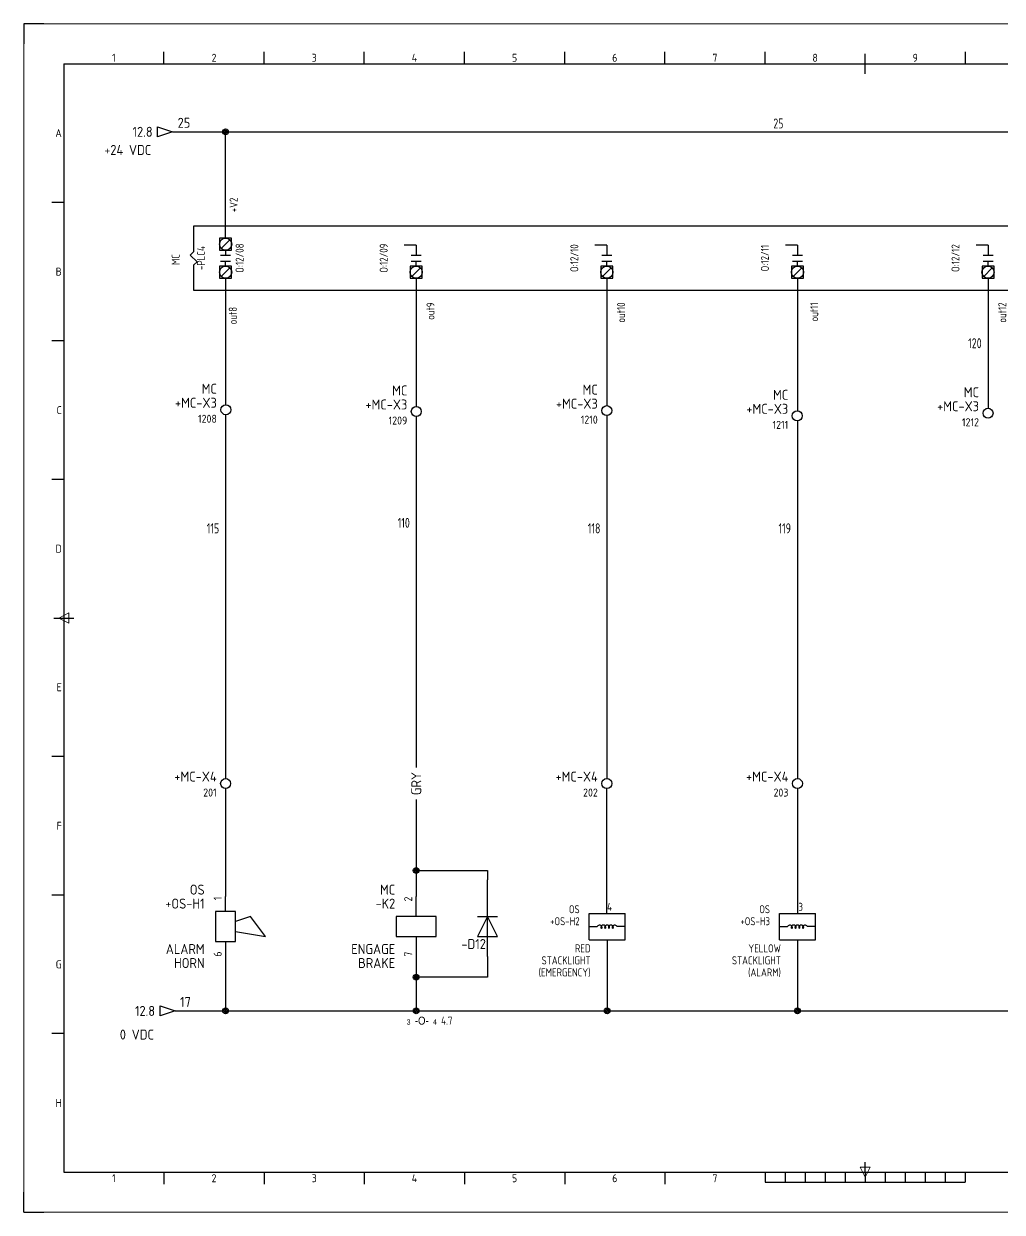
# Model space of a CAD drawing. Header units: millimetres. Extents: x 0 to 841, y 0 to 594.
# Drawn here: x 0 to 489, y 0 to 594 of the extents above; entities that cross this region are included whole.
import ezdxf
from ezdxf.enums import TextEntityAlignment as Align

# ---------------------------------------------------------------- set-up
doc = ezdxf.new("R2010")
doc.units = ezdxf.units.MM
doc.header["$LTSCALE"] = 12
for name, color, linetype in [('AE_BOR', 1, 'Continuous'), ('BLK_0.5mm^2', 7, 'Continuous'), ('BLK_0.75mm^2', 7, 'Continuous'), ('BLU_1.0mm^2', 5, 'Continuous'), ('DESC', 150, 'Continuous'), ('GRN_2.5mm^2', 3, 'Continuous'), ('GRY_0.5mm^2', 9, 'Continuous'), ('LOC', 8, 'Continuous'), ('MISC', 7, 'Continuous'), ('SYMS', 7, 'Continuous'), ('TAGS', 150, 'Continuous'), ('TERMS', 123, 'Continuous'), ('WIRENO', 72, 'Continuous'), ('WIREREF_DEST', 52, 'Continuous'), ('XREF', 7, 'Continuous')]:
    doc.layers.add(name, color=color, linetype=linetype)
doc.styles.add('WD_IEC', font='isocp2.shx', dxfattribs={"width": 0.9, "height": 4, "bigfont": 'gbcbig.shx'})

# ---------------------------------------------------------------- blocks, each defined once
blk = doc.blocks.new('gb_a1')
for p, q in [((20, 574), (20, 20)), ((20, 574), (821, 574)), ((20, 20), (821, 20))]:
    blk.add_line(p, q)
at = {"layer": 'AE_BOR', "lineweight": 30}
for p, q in [((10, 594), (0, 594)), ((0, 594), (0, 584)), ((0, 0), (0, 10)), ((0, 0), (10, 0))]:
    blk.add_line(p, q, dxfattribs=at)
at = {"layer": 'AE_BOR', "color": 1, "lineweight": 15}
for p, q in [((0, 594), (841, 594)), ((0, 0), (0, 594)), ((17.5, 297), (22.5, 299.5)), ((22.5, 294.5), (17.5, 297)), ((22.5, 299.5), (22.5, 294.5)), ((420.5, 17.5), (418, 22.5)), ((418, 22.5), (423, 22.5)), ((423, 22.5), (420.5, 17.5)), ((841, 0), (0, 0))]:
    blk.add_line(p, q, dxfattribs=at)
at = {"layer": 'AE_BOR'}
for p, q in [((70.0625, 574), (70.0625, 580)), ((120.125, 574), (120.125, 580)), ((170.1875, 574), (170.1875, 580)), ((220.25, 574), (220.25, 580)), ((270.3125, 574), (270.3125, 580)), ((320.375, 574), (320.375, 580)), ((370.4375, 574), (370.4375, 580)), ((470.5625, 574), (470.5625, 580)), ((20, 504.75), (14, 504.75)), ((20, 435.5), (14, 435.5)), ((20, 366.25), (14, 366.25)), ((20, 227.75), (14, 227.75)), ((20, 158.5), (14, 158.5)), ((20, 89.25), (14, 89.25)), ((70.0625, 20), (70.0625, 14)), ((120.125, 20), (120.125, 14)), ((170.1875, 20), (170.1875, 14)), ((220.25, 20), (220.25, 14)), ((270.3125, 20), (270.3125, 14)), ((320.375, 20), (320.375, 14))]:
    blk.add_line(p, q, dxfattribs=at)
at = {"layer": 'AE_BOR', "color": 2, "lineweight": 30}
for p, q in [((420.5, 574), (420.5, 579)), ((420.5, 569), (420.5, 574)), ((15, 297), (25, 297)), ((420.5, 20), (420.5, 25)), ((370.5, 20), (370.5, 15)), ((380.5, 20), (380.5, 15)), ((390.5, 20), (390.5, 15)), ((400.5, 20), (400.5, 15)), ((410.5, 20), (410.5, 15)), ((420.5, 20), (420.5, 15)), ((430.5, 20), (430.5, 15)), ((440.5, 20), (440.5, 15)), ((450.5, 20), (450.5, 15)), ((460.5, 20), (460.5, 15)), ((470.5, 20), (470.5, 15)), ((370.5, 15), (470.5, 15))]:
    blk.add_line(p, q, dxfattribs=at)
at = {"layer": 'AE_BOR', "style": 'WD_IEC'}
for s, p in [('1', (45.03125, 575)), ('2', (95.09375, 575)), ('3', (145.15625, 575)), ('4', (195.21875, 575)), ('5', (245.28125, 575)), ('6', (295.34375, 575)), ('7', (345.40625, 575)), ('8', (395.46875, 575)), ('9', (445.53125, 575)), ('1', (45.03125, 15)), ('2', (95.09375, 15)), ('3', (145.15625, 15)), ('4', (195.21875, 15)), ('5', (245.28125, 15)), ('6', (295.34375, 15)), ('7', (345.40625, 15))]:
    blk.add_text(s, height=4, dxfattribs=at).set_placement(p, align=Align.CENTER)
for s, p in [('A', (19, 539.375)), ('B', (19, 470.125)), ('C', (19, 400.875)), ('D', (19, 331.625)), ('E', (19, 262.375)), ('F', (19, 193.125)), ('G', (19, 123.875)), ('H', (19, 54.625))]:
    blk.add_text(s, height=4, dxfattribs=at).set_placement(p, align=Align.MIDDLE_RIGHT)
blk = doc.blocks.new('HDV1_STACKLIGHT')
at = {"linetype": 'Continuous'}
for p, q in [((-4.54, 3.32), (4.46, 3.32)), ((-4.54, -3.31), (4.46, -3.31))]:
    blk.add_line(p, q, dxfattribs=at)
for p, q in [((-4.54, -3.31), (-4.54, 3.32)), ((4.46, -3.31), (4.46, 3.32))]:
    blk.add_line(p, q)
at = {"layer": 'SYMS'}
for p, q in [((-4.54, 0), (-2.48, 0)), ((4.46, 0), (2.42, 0))]:
    blk.add_line(p, q, dxfattribs=at)
for centre, start, end in [((-1.9, -0.23), 0, 157.6505), ((-0.97, -0.23), 0, 180), ((-0.03, -0.23), 0, 180), ((0.91, -0.23), 0, 180), ((1.85, -0.23), 22.3495, 180)]:
    blk.add_arc(centre, 0.625, start, end, dxfattribs=at)
for centre in [(-1.44, -0.23), (-0.5, -0.23), (0.44, -0.23), (1.38, -0.23)]:
    blk.add_ellipse(centre, major_axis=(0, -0.209), ratio=0.747269, start_param=4.712389, end_param=7.853982, dxfattribs=at)
at = {"style": 'WD_IEC'}
for tag, width, p in [('DESC1', 0.9, (-7.04, 12)), ('DESC2', 0.9, (-7.04, 9)), ('DESC3', 0.9, (-7.04, 6)), ('INST', 0.8, (-7.04, 3)), ('LOC', 0.8, (-7.04, 0)), ('TAG1', 0.9, (-7.04, -3)), ('XREF', 0.8, (-7.04, -6))]:
    blk.add_attdef(tag, text='', height=2, dxfattribs=dict(at, width=width)).set_placement(p, align=Align.RIGHT)
at = {"linetype": 'Continuous', "style": 'WD_IEC', "width": 0.9}
for tag, p in [('TERM01', (-0.04, 4.94)), ('TERM02', (-0.04, -4.81))]:
    blk.add_attdef(tag, text='', height=2, dxfattribs=at).set_placement(p, align=Align.MIDDLE_LEFT)
at = {"style": 'WD_IEC', "flags": 1}
for tag, p, width in [('X2TERM01', (-0.04, 3.32), 0.9), ('FAMILY', (3.47, 1.82), 0.9), ('MFG', (3.47, 1.07), 0.8), ('CAT', (3.47, 0.32), 0.8), ('ASSYCODE', (3.47, -0.43), 0.9), ('X8TERM02', (-0.04, -3.31), 0.9)]:
    blk.add_attdef(tag, p, '', height=0.32, dxfattribs=dict(at, width=width))
blk = doc.blocks.new('PLCIO_25A5')
at = {"layer": 'SYMS'}
for p, q in [((-16, 16), (-16, 3.2)), ((678.75, 16), (-16, 16)), ((678.75, -16), (678.75, 16)), ((-3, 10), (-3, 4)), ((3, 10), (-3, 10)), ((-2.15, 4.85), (2.15, 9.15)), ((3, 4), (3, 10)), ((95.25, 6.5), (89.25, 6.5)), ((95.25, 6.5), (95.25, 1.5)), ((190.5, 6.5), (184.5, 6.5)), ((190.5, 6.5), (190.5, 1.5)), ((285.75, 6.5), (279.75, 6.5)), ((285.75, 6.5), (285.75, 1.5)), ((381, 6.5), (375, 6.5)), ((381, 6.5), (381, 1.5)), ((476.25, 6.5), (470.25, 6.5)), ((476.25, 6.5), (476.25, 1.5)), ((571.5, 6.5), (565.5, 6.5)), ((571.5, 6.5), (571.5, 1.5)), ((666.75, 6.5), (660.75, 6.5)), ((666.75, 6.5), (666.75, 1.5)), ((-16, 3.2), (-17.7, 1.5)), ((-17.7, 1.5), (-14.3, -1.89)), ((-3, 4), (3, 4)), ((-2.5, 1.5), (2.5, 1.5)), ((0, 4), (0, 1.5)), ((92.75, 1.5), (97.75, 1.5)), ((188, 1.5), (193, 1.5)), ((283.25, 1.5), (288.25, 1.5)), ((378.5, 1.5), (383.5, 1.5)), ((473.75, 1.5), (478.75, 1.5)), ((569, 1.5), (574, 1.5)), ((664.25, 1.5), (669.25, 1.5)), ((-14.3, -1.89), (-16, -3.59)), ((-16, -3.59), (-16, -16)), ((-3, -4), (-3, -10)), ((3, -4), (-3, -4)), ((-2.5, -1.5), (2.5, -1.5)), ((-2.15, -9.15), (2.15, -4.85)), ((0, -4), (0, -1.5)), ((3, -10), (3, -4)), ((92.25, -4), (92.25, -10)), ((98.25, -4), (92.25, -4)), ((92.75, -1.5), (97.75, -1.5)), ((93.1, -9.15), (97.4, -4.85)), ((95.25, -4), (95.25, -1.5)), ((98.25, -10), (98.25, -4)), ((187.5, -4), (187.5, -10)), ((193.5, -4), (187.5, -4)), ((188, -1.5), (193, -1.5)), ((188.35, -9.15), (192.65, -4.85)), ((190.5, -4), (190.5, -1.5)), ((193.5, -10), (193.5, -4)), ((282.75, -4), (282.75, -10)), ((288.75, -4), (282.75, -4)), ((283.25, -1.5), (288.25, -1.5)), ((283.6, -9.15), (287.9, -4.85)), ((285.75, -4), (285.75, -1.5)), ((288.75, -10), (288.75, -4)), ((378, -4), (378, -10)), ((384, -4), (378, -4)), ((378.5, -1.5), (383.5, -1.5)), ((378.85, -9.15), (383.15, -4.85)), ((381, -4), (381, -1.5)), ((384, -10), (384, -4)), ((473.25, -4), (473.25, -10)), ((479.25, -4), (473.25, -4)), ((473.75, -1.5), (478.75, -1.5)), ((474.1, -9.15), (478.4, -4.85)), ((476.25, -4), (476.25, -1.5)), ((479.25, -10), (479.25, -4)), ((568.5, -4), (568.5, -10)), ((574.5, -4), (568.5, -4)), ((569, -1.5), (574, -1.5)), ((569.35, -9.15), (573.65, -4.85)), ((571.5, -4), (571.5, -1.5)), ((574.5, -10), (574.5, -4)), ((663.75, -4), (663.75, -10)), ((669.75, -4), (663.75, -4)), ((664.25, -1.5), (669.25, -1.5)), ((664.6, -9.15), (668.9, -4.85)), ((666.75, -4), (666.75, -1.5)), ((669.75, -10), (669.75, -4)), ((-3, -10), (3, -10)), ((92.25, -10), (98.25, -10)), ((187.5, -10), (193.5, -10)), ((282.75, -10), (288.75, -10)), ((378, -10), (384, -10)), ((473.25, -10), (479.25, -10)), ((568.5, -10), (574.5, -10)), ((663.75, -10), (669.75, -10)), ((-16, -16), (678.75, -16))]:
    blk.add_line(p, q, dxfattribs=at)
for centre in [(0, 7), (0, -7), (95.25, -7), (190.5, -7), (285.75, -7), (381, -7), (476.25, -7), (571.5, -7), (666.75, -7)]:
    blk.add_circle(centre, 3.04, dxfattribs=at)
at = {"style": 'WD_IEC', "width": 0.8}
for tag, p in [('LOC', (-42, 0)), ('TAG_1', (-10.29, 0))]:
    blk.add_attdef(tag, text='', height=4, rotation=90, dxfattribs=at).set_placement(p, align=Align.CENTER)
at = {"layer": 'SYMS', "style": 'WD_IEC', "width": 0.9}
blk.add_attdef('TERMDESC10R', text='', height=4, rotation=90, dxfattribs=at).set_placement((4.08, 18), align=Align.TOP_LEFT)
for tag, p in [('DESCA10', (-3, 22)), ('DESCB10', (2, 22)), ('DESCC10', (7, 22)), ('DESCD10', (12, 22)), ('DESCE10', (17, 22)), ('DESCA11', (92.25, 22)), ('DESCB11', (97.25, 22)), ('DESCC11', (102.25, 22)), ('DESCD11', (107.25, 22)), ('DESCE11', (112.25, 22)), ('DESCA12', (187.5, 22)), ('DESCB12', (192.5, 22)), ('DESCC12', (197.5, 22)), ('DESCD12', (202.5, 22)), ('DESCE12', (207.5, 22)), ('DESCA13', (282.75, 22)), ('DESCB13', (287.75, 22)), ('DESCC13', (292.75, 22)), ('DESCD13', (297.75, 22)), ('DESCE13', (302.75, 22)), ('DESCA14', (378, 22)), ('DESCB14', (383, 22)), ('DESCC14', (388, 22)), ('DESCD14', (393, 22)), ('DESCE14', (398, 22)), ('DESCA15', (473.25, 22)), ('DESCB15', (478.25, 22)), ('DESCC15', (483.25, 22)), ('DESCD15', (488.25, 22)), ('DESCE15', (493.25, 22)), ('DESCA16', (568.5, 22)), ('DESCB16', (573.5, 22)), ('DESCC16', (578.5, 22)), ('DESCD16', (583.5, 22)), ('DESCE16', (588.5, 22)), ('DESCA17', (663.75, 22)), ('DESCB17', (668.75, 22)), ('DESCC17', (673.75, 22)), ('DESCD17', (678.75, 22)), ('DESCE17', (683.75, 22))]:
    blk.add_attdef(tag, p, '', height=4, rotation=90, dxfattribs=at)
for tag, p in [('TERM10R', (-6, 8.5)), ('TERM10L', (-6, -8.5)), ('TERM11', (89.25, -10)), ('TERM12', (184.5, -10)), ('TERM13', (279.75, -10)), ('TERM14', (375, -10)), ('TERM15', (470.25, -10)), ('TERM16', (565.5, -10)), ('TERM17', (660.75, -10))]:
    blk.add_attdef(tag, text='', height=4, rotation=90, dxfattribs=at).set_placement(p, align=Align.CENTER)
at = {"layer": 'SYMS', "style": 'WD_IEC', "width": 0.9, "flags": 1}
for tag, p in [('X2TERM10R', (0, 10)), ('X8TERM10L', (0, -10)), ('X8TERM11L', (95.25, -10)), ('X8TERM12L', (190.5, -10)), ('X8TERM13L', (285.75, -10)), ('X8TERM14L', (381, -10)), ('X8TERM15L', (476.25, -10)), ('X8TERM16L', (571.5, -10)), ('X8TERM17L', (666.75, -10))]:
    blk.add_attdef(tag, text='', height=0.64, rotation=90, dxfattribs=at).set_placement(p, align=Align.RIGHT)
at = {"layer": 'SYMS', "style": 'WD_IEC', "width": 0.8}
blk.add_attdef('TAGA10', text='', height=4, rotation=90, dxfattribs=at).set_placement((5, 0), align=Align.TOP_CENTER)
for tag, p in [('TAGA11', (90.25, 0)), ('TAGA12', (185.5, 0)), ('TAGA13', (280.75, 0)), ('TAGA14', (376, 0)), ('TAGA15', (471.25, 0)), ('TAGA16', (566.5, 0)), ('TAGA17', (661.75, 0))]:
    blk.add_attdef(tag, text='', height=4, rotation=90, dxfattribs=at).set_placement(p, align=Align.MIDDLE_CENTER)
at = {"layer": 'SYMS', "style": 'WD_IEC', "width": 0.9}
for tag, p in [('TERMDESC12', (192.5, -11.5)), ('TERMDESC13', (287.75, -11.5)), ('TERMDESC14', (383, -11.5)), ('TERMDESC15', (478.25, -11.5)), ('TERMDESC16', (573.5, -11.5)), ('TERMDESC17', (668.75, -11.5)), ('TERMDESC11', (97.25, -11.5)), ('TERMDESC10L', (2, -18))]:
    blk.add_attdef(tag, text='', height=4, rotation=90, dxfattribs=at).set_placement(p, align=Align.TOP_RIGHT)
blk = doc.blocks.new('VDI1')
for p, q in [((0, 7.5), (0, -7.5)), ((0, -2.5), (-2.5, 2.5)), ((-2.5, 2.5), (2.5, 2.5)), ((2.5, 2.5), (0, -2.5)), ((-2.5, -2.5), (2.5, -2.5))]:
    blk.add_line(p, q)
at = {"style": 'WD_IEC'}
for tag, p in [('INST', (-5.5, 10.25)), ('LOC', (-5.5, 6.75)), ('TAG1', (-5.5, 3.25)), ('DESC1', (-5.5, -6.35)), ('DESC2', (-5.5, -9.85)), ('DESC3', (-5.5, -13.35))]:
    blk.add_attdef(tag, text='', height=2.5, dxfattribs=at).set_placement(p, align=Align.RIGHT)
blk.add_attdef('TERM01', text='', height=2, rotation=90, dxfattribs=at).set_placement((-1, 7.5), align=Align.RIGHT)
at = {"style": 'WD_IEC', "flags": 1}
for tag, p, height in [('X2TERM01', (0, 7.5), 0.32), ('ASSYCODE', (1, -4), 1), ('FAMILY', (1, -5.5), 1), ('X8TERM02', (0, -7.5), 0.32), ('CATDESC', (1, -7), 1)]:
    blk.add_attdef(tag, p, '', height=height, dxfattribs=at)
at = {"style": 'WD_IEC', "flags": 9}
for tag, p in [('MFG', (-5.5, -0.25)), ('CAT', (-5.5, -2.75))]:
    blk.add_attdef(tag, text='', height=1.5, dxfattribs=at).set_placement(p, align=Align.RIGHT)
at = {"style": 'WD_IEC'}
blk.add_attdef('TERM02', (-1, -7.5), '', height=2, rotation=90, dxfattribs=at)
blk = doc.blocks.new('VCR1')
for p, q in [((0, 2.5), (0, 7.5)), ((0, -2.5), (0, -7.5))]:
    blk.add_line(p, q)
blk.add_lwpolyline([(-5, 2.5), (-5, -2.5), (5, -2.5), (5, 2.5)], close=True)
at = {"style": 'WD_IEC'}
for tag, p in [('INST', (-5.25, 11.5)), ('LOC', (-5.25, 8)), ('TAG1', (-5.25, 4.5)), ('DESC1', (-5.25, -6.85)), ('DESC2', (-5.25, -10.35)), ('DESC3', (-5.25, -13.85))]:
    blk.add_attdef(tag, text='', height=2.5, dxfattribs=at).set_placement(p, align=Align.RIGHT)
blk.add_attdef('TERM01', text='', height=2, rotation=90, dxfattribs=at).set_placement((-1, 7.5), align=Align.RIGHT)
at = {"style": 'WD_IEC', "flags": 1}
for tag, p, height in [('X2TERM01', (0, 7.5), 0.32), ('X4LINK', (-5, 0), 0.32), ('X1LINK', (5, 0), 0.32), ('ASSYCODE', (1, -4), 1), ('FAMILY', (1, -5.5), 1), ('X8TERM02', (0, -7.5), 0.32), ('CATDESC', (1, -7), 1)]:
    blk.add_attdef(tag, p, '', height=height, dxfattribs=at)
at = {"style": 'WD_IEC', "flags": 9}
for tag, p in [('MFG', (-6, 1)), ('CAT', (-6, -1.5))]:
    blk.add_attdef(tag, text='', height=1.5, dxfattribs=at).set_placement(p, align=Align.RIGHT)
at = {"style": 'WD_IEC'}
blk.add_attdef('TERM02', (-1, -7.5), '', height=2, rotation=90, dxfattribs=at)
at = {"lineweight": 9, "style": 'WD_IEC'}
for tag, p in [('NO', (-5.5, -16.5)), ('NC', (-5.5, -20))]:
    blk.add_attdef(tag, text='', height=2.5, dxfattribs=at).set_placement(p, align=Align.TOP_RIGHT)
for tag, p in [('XREFNO', (-4, -16.5)), ('XREFNC', (-4, -20))]:
    blk.add_attdef(tag, text='', height=2.5, dxfattribs=at).set_placement(p, align=Align.TOP_LEFT)
blk = doc.blocks.new('VAN1H')
for p, q in [((0, 3.75), (0, 7.5)), ((6.25, 2.5), (2.5, 1.25)), ((10, -2.5), (6.25, 2.5)), ((2.5, -1.25), (10, -2.5)), ((0, -3.75), (0, -7.5))]:
    blk.add_line(p, q)
blk.add_lwpolyline([(-2.5, 3.75), (-2.5, -3.75), (2.5, -3.75), (2.5, 3.75)], close=True)
at = {"style": 'WD_IEC'}
for tag, p in [('INST', (-5.25, 11.5)), ('LOC', (-5.25, 8)), ('TAG1', (-5.25, 4.5)), ('DESC1', (-5.25, -6.85)), ('DESC2', (-5.25, -10.35)), ('DESC3', (-5.25, -13.85)), ('XREF', (-5.25, -18.85))]:
    blk.add_attdef(tag, text='', height=2.5, dxfattribs=at).set_placement(p, align=Align.RIGHT)
blk.add_attdef('TERM01', text='', height=2, rotation=90, dxfattribs=at).set_placement((-1, 7.5), align=Align.RIGHT)
at = {"style": 'WD_IEC', "flags": 1}
for tag, p, height in [('X2TERM01', (0, 7.5), 0.32), ('ASSYCODE', (1, -5.25), 1), ('FAMILY', (1, -6.75), 1), ('X8TERM02', (0, -7.5), 0.32), ('CATDESC', (1, -8.25), 1)]:
    blk.add_attdef(tag, p, '', height=height, dxfattribs=at)
at = {"style": 'WD_IEC', "flags": 9}
for tag, p in [('MFG', (-6, 1)), ('CAT', (-6, -1.5))]:
    blk.add_attdef(tag, text='', height=1.5, dxfattribs=at).set_placement(p, align=Align.RIGHT)
at = {"style": 'WD_IEC'}
blk.add_attdef('TERM02', (-1, -7.5), '', height=2, rotation=90, dxfattribs=at)
blk = doc.blocks.new('HA1D3')
blk.add_lwpolyline([(0, 0), (-3.75, -1.25), (-3.75, 1.25)], close=True)
at = {"style": 'WD_IEC'}
for tag, p, height, flags in [('WIRENO', (1.25, 1), 2.5, 8), ('X1TERM01', (0, 0), 0.32, 1)]:
    blk.add_attdef(tag, p, '', height=height, dxfattribs=dict(at, flags=flags))
blk.add_attdef('XREF', text='', height=2.5, dxfattribs=at).set_placement((-5, 0), align=Align.MIDDLE_RIGHT)
at = {"style": 'WD_IEC', "flags": 1}
blk.add_attdef('SIGCODE', text='', height=1, dxfattribs=at).set_placement((-2.5, 1.8), align=Align.RIGHT)
at = {"style": 'WD_IEC'}
blk.add_attdef('DESC1', text='', height=2.5, dxfattribs=at).set_placement((1.25, -1), align=Align.TOP_LEFT)
blk = doc.blocks.new('VT0002')
blk.add_circle((0, 0), 1.25)
at = {"style": 'WD_IEC'}
for tag, p in [('INST', (-2.25, 7.5)), ('LOC', (-2.25, 4))]:
    blk.add_attdef(tag, text='', height=2.5, dxfattribs=at).set_placement(p, align=Align.RIGHT)
at = {"style": 'WD_IEC', "flags": 1}
for tag, p, height in [('ASSYCODE', (2.75, 10.75), 1), ('CATDESC', (2.75, 9.25), 1), ('MFG', (2.75, 7.25), 1.5), ('CAT', (2.75, 4.75), 1.5), ('X4TERM01', (-1.25, 0), 0.32), ('X4PIN01', (-1.25, 1), 0.4), ('X4TERMDESC01', (-1.25, 0.5), 0.4), ('X2TERM01', (0, 1.25), 0.32), ('X2PIN01', (0, 2.25), 0.4), ('X2TERMDESC01', (0, 1.75), 0.4), ('X8PIN01', (0, -0.25), 0.4), ('X1TERM01', (1.25, 0), 0.32), ('X1PIN01', (1.25, 1), 0.4), ('X1TERMDESC01', (1.25, 0.5), 0.4), ('X8TERM01', (0, -1.25), 0.32), ('X8TERMDESC01', (0, -0.75), 0.4), ('STRIPSEQ', (0, -3), 0.4), ('LINKTERM', (0, -2), 0.4)]:
    blk.add_attdef(tag, p, '', height=height, dxfattribs=at)
at = {"style": 'WD_IEC', "flags": 8}
for tag, height, p in [('TAGSTRIP', 2.5, (-2.25, 0.5)), ('TERM01', 2, (-2.25, -3.25))]:
    blk.add_attdef(tag, text='', height=height, dxfattribs=at).set_placement(p, align=Align.RIGHT)
blk = doc.blocks.new('WD_WNH')
at = {"linetype": 'Continuous', "style": 'WD_IEC', "width": 0.8}
blk.add_attdef('WIRENO', text='', height=2.5, dxfattribs=at).set_placement((0, 0.75), align=Align.CENTER)
at = {"style": 'WD_IEC', "flags": 1}
for tag, p in [('W08USER', (0, 0.375)), ('W04USER', (0, 0.875)), ('W05USER', (0, 0.75)), ('W09USER', (0, 0.25)), ('W03USER', (0, 1)), ('W06USER', (0, 0.625)), ('W07USER', (0, 0.5)), ('W02USER', (0, 1.125)), ('W01USER', (0, 1.25)), ('W10USER', (0, 0.125))]:
    blk.add_attdef(tag, text='', height=0.08, dxfattribs=at).set_placement(p, align=Align.CENTER)
blk = doc.blocks.new('WD_WNV')
at = {"linetype": 'Continuous', "style": 'WD_IEC', "width": 0.8}
blk.add_attdef('WIRENO', text='', height=2.5, dxfattribs=at).set_placement((-1.6, 0), align=Align.MIDDLE_RIGHT)
at = {"style": 'WD_IEC', "flags": 1}
for tag, p in [('W08USER', (-1, 0.375)), ('W04USER', (-1, 0.875)), ('W05USER', (-1, 0.75)), ('W09USER', (-1, 0.25)), ('W03USER', (-1, 1)), ('W06USER', (-1, 0.625)), ('W07USER', (-1, 0.5)), ('W02USER', (-1, 1.125)), ('W01USER', (-1, 1.25)), ('W10USER', (-1, 0.125))]:
    blk.add_attdef(tag, text='', height=0.08, dxfattribs=at).set_placement(p, align=Align.CENTER)
blk = doc.blocks.new('VT0_LGENERIC')
at = {"style": 'WD_IEC'}
blk.add_attdef('COLOR', text='', height=2.5, rotation=90, dxfattribs=at).set_placement((0, 0), align=Align.MIDDLE_CENTER)
at = {"style": 'WD_IEC', "flags": 1}
for tag, p, height in [('X2TERM01', (0, 4), 0.16), ('X2_TINY_DOT_DONT_REMOVE', (0, 4), 0.0001), ('X8TERM01', (0, -4), 0.16), ('X8_TINY_DOT_DONT_REMOVE', (0, -4), 0.0001)]:
    blk.add_attdef(tag, p, '', height=height, rotation=90, dxfattribs=at)
blk = doc.blocks.new('wddot')
for radius in [0.72, 0.449, 0.223]:
    blk.add_circle((0, 0), radius)

msp = doc.modelspace()

# ---------------------------------------------------------------- linework, layer by layer
at = {"layer": 'BLK_0.75mm^2'}
for p, q in [((196.12, 206.25), (196.12, 157.75)), ((196.12, 170.85), (231.67, 170.85)), ((231.67, 170.85), (231.67, 166.08)), ((231.67, 157.75), (231.67, 166.08)), ((231.67, 127.75), (231.67, 117.49)), ((231.67, 117.49), (196.12, 117.49))]:
    msp.add_line(p, q, dxfattribs=at)
at = {"layer": 'BLU_1.0mm^2'}
for p, q in [((74.4, 540), (763.83, 540)), ((100.88, 486.88), (100.88, 540))]:
    msp.add_line(p, q, dxfattribs=at)
at = {"layer": 'GRN_2.5mm^2'}
for p, q in [((291.5, 136.14), (291.5, 100.62)), ((386.62, 136.14), (386.62, 100.62)), ((100.88, 127.75), (100.88, 100.62)), ((196.12, 127.75), (196.12, 100.62)), ((75.62, 100.62), (743.6, 100.62))]:
    msp.add_line(p, q, dxfattribs=at)
at = {"layer": 'GRY_0.5mm^2'}
for p, q in [((100.88, 466.88), (100.88, 403.57)), ((196.12, 466.88), (196.12, 402.7)), ((291.38, 466.88), (291.38, 403.13)), ((386.62, 466.88), (386.62, 400.54)), ((481.88, 466.83), (481.88, 401.84)), ((100.88, 398.57), (100.88, 216.75)), ((291.38, 398.13), (291.38, 216.75)), ((196.12, 397.7), (196.12, 222.25)), ((386.62, 395.54), (386.62, 216.75)), ((100.89, 211.75), (100.89, 157.75)), ((291.38, 149.39), (291.38, 211.75)), ((386.62, 211.75), (386.62, 149.39))]:
    msp.add_line(p, q, dxfattribs=at)

# ---------------------------------------------------------------- block references
msp.add_blockref('gb_a1', (0, 0))
at = {"layer": 'BLK_0.5mm^2'}
ref = msp.add_blockref('VAN1H', (100.88, 142.75), dxfattribs=dict(at, xscale=2, yscale=2, zscale=2))
ref.add_attrib('TAG1', '+OS-H1', dxfattribs={"layer": 'TAGS', "height": 5, "style": 'WD_IEC'}).set_placement((90.38, 151.75), align=Align.RIGHT)
ref.add_attrib('LOC', 'OS', dxfattribs={"layer": 'LOC', "height": 5, "style": 'WD_IEC'}).set_placement((90.38, 158.75), align=Align.RIGHT)
ref.add_attrib('DESC1', 'ALARM', dxfattribs={"layer": 'DESC', "height": 5, "style": 'WD_IEC'}).set_placement((90.38, 129.05), align=Align.RIGHT)
ref.add_attrib('DESC2', 'HORN', dxfattribs={"layer": 'DESC', "height": 5, "style": 'WD_IEC'}).set_placement((90.38, 122.05), align=Align.RIGHT)
ref.add_attrib('TERM01', '1', dxfattribs={"layer": 'TERMS', "height": 4, "rotation": 90, "style": 'WD_IEC'}).set_placement((98.88, 157.75), align=Align.RIGHT)
ref.add_attrib('TERM02', '6', (98.88, 127.75), dxfattribs={"layer": 'TERMS', "height": 4, "rotation": 90, "style": 'WD_IEC'})
at = {"layer": 'SYMS'}
ref = msp.add_blockref('HA1D3', (74.4, 540), dxfattribs=dict(at, xscale=2, yscale=2, zscale=2))
ref.add_attrib('WIRENO', '25', (76.9, 542), dxfattribs={"layer": 'WIREREF_DEST', "height": 5, "style": 'WD_IEC', "flags": 8})
ref.add_attrib('DESC1', '+24 VDC', dxfattribs={"layer": 'DESC', "height": 5, "style": 'WD_IEC'}).set_placement((40.2, 533.43), align=Align.TOP_LEFT)
ref.add_attrib('XREF', '12.8', dxfattribs={"layer": 'XREF', "height": 5, "style": 'WD_IEC'}).set_placement((64.4, 540), align=Align.MIDDLE_RIGHT)
at = {"layer": 'SYMS', "xscale": 2, "yscale": 2, "zscale": 2}
for p in [(100.88, 540), (196.12, 170.85), (196.12, 117.49), (100.88, 100.62), (196.12, 100.62), (291.5, 100.62), (386.62, 100.62)]:
    msp.add_blockref('wddot', p, dxfattribs=at)
at = {"layer": 'SYMS'}
ref = msp.add_blockref('PLCIO_25A5', (100.88, 476.88), dxfattribs=at)
ref.add_attrib('TAGA10', 'O:12/08', dxfattribs={"layer": 'TAGS', "height": 4, "rotation": 90, "style": 'WD_IEC', "width": 0.9}).set_placement((105.88, 476.88), align=Align.TOP_CENTER)
ref.add_attrib('TERMDESC10L', '+V2', dxfattribs={"layer": 'TERMS', "height": 4, "rotation": 90, "style": 'WD_IEC', "width": 0.9}).set_placement((102.88, 507.12), align=Align.TOP_RIGHT)
ref.add_attrib('TERMDESC10R', 'out8', dxfattribs={"layer": 'TERMS', "height": 4, "rotation": 90, "style": 'WD_IEC', "width": 0.9}).set_placement((102.46, 443.75), align=Align.TOP_LEFT)
ref.add_attrib('TAGA11', 'O:12/09', dxfattribs={"layer": 'TAGS', "height": 4, "rotation": 90, "style": 'WD_IEC', "width": 0.9}).set_placement((179.88, 476.88), align=Align.MIDDLE_CENTER)
ref.add_attrib('TERMDESC11', 'out9', dxfattribs={"layer": 'TERMS', "height": 4, "rotation": 90, "style": 'WD_IEC', "width": 0.9}).set_placement((201.25, 454.75), align=Align.TOP_RIGHT)
ref.add_attrib('TAGA12', 'O:12/10', dxfattribs={"layer": 'TAGS', "height": 4, "rotation": 90, "style": 'WD_IEC', "width": 0.9}).set_placement((275.12, 476.88), align=Align.MIDDLE_CENTER)
ref.add_attrib('TERMDESC12', 'out10', dxfattribs={"layer": 'TERMS', "height": 4, "rotation": 90, "style": 'WD_IEC', "width": 0.9}).set_placement((296.5, 454.75), align=Align.TOP_RIGHT)
ref.add_attrib('TAGA13', 'O:12/11', dxfattribs={"layer": 'TAGS', "height": 4, "rotation": 90, "style": 'WD_IEC', "width": 0.9}).set_placement((370.38, 476.88), align=Align.MIDDLE_CENTER)
ref.add_attrib('TERMDESC13', 'out11', dxfattribs={"layer": 'TERMS', "height": 4, "rotation": 90, "style": 'WD_IEC', "width": 0.9}).set_placement((393, 454.75), align=Align.TOP_RIGHT)
ref.add_attrib('TAGA14', 'O:12/12', dxfattribs={"layer": 'TAGS', "height": 4, "rotation": 90, "style": 'WD_IEC', "width": 0.9}).set_placement((465.62, 476.88), align=Align.MIDDLE_CENTER)
ref.add_attrib('TERMDESC14', 'out12', dxfattribs={"layer": 'TERMS', "height": 4, "rotation": 90, "style": 'WD_IEC', "width": 0.9}).set_placement((487, 454.75), align=Align.TOP_RIGHT)
ref.add_attrib('TAGA15', 'O:12/13', dxfattribs={"layer": 'TAGS', "height": 4, "rotation": 90, "style": 'WD_IEC', "width": 0.9}).set_placement((560.88, 476.88), align=Align.MIDDLE_CENTER)
ref.add_attrib('TERMDESC15', 'out13', dxfattribs={"layer": 'TERMS', "height": 4, "rotation": 90, "style": 'WD_IEC', "width": 0.9}).set_placement((582.25, 454.75), align=Align.TOP_RIGHT)
ref.add_attrib('TAGA16', 'O:12/14', dxfattribs={"layer": 'TAGS', "height": 4, "rotation": 90, "style": 'WD_IEC', "width": 0.9}).set_placement((656.12, 476.88), align=Align.MIDDLE_CENTER)
ref.add_attrib('TERMDESC16', 'out14', dxfattribs={"layer": 'TERMS', "height": 4, "rotation": 90, "style": 'WD_IEC', "width": 0.9}).set_placement((677.5, 454.75), align=Align.TOP_RIGHT)
ref.add_attrib('TAGA17', 'O:12/15', dxfattribs={"layer": 'TAGS', "height": 4, "rotation": 90, "style": 'WD_IEC', "width": 0.9}).set_placement((751.38, 476.88), align=Align.MIDDLE_CENTER)
ref.add_attrib('TERMDESC17', 'out15', dxfattribs={"layer": 'TERMS', "height": 4, "rotation": 90, "style": 'WD_IEC', "width": 0.9}).set_placement((772.75, 454.75), align=Align.TOP_RIGHT)
ref.add_attrib('LOC', 'MC', dxfattribs={"layer": 'LOC', "height": 4, "rotation": 90, "style": 'WD_IEC', "width": 0.9}).set_placement((77.89, 476.14), align=Align.CENTER)
ref.add_attrib('TAG_1', '-PLC4', dxfattribs={"layer": 'TAGS', "height": 4, "rotation": 90, "style": 'WD_IEC', "width": 0.9}).set_placement((90.59, 476.88), align=Align.CENTER)
ref = msp.add_blockref('VT0002', (101, 401.07), dxfattribs=dict(at, xscale=2, yscale=2, zscale=2))
ref.add_attrib('TAGSTRIP', '+MC-X3', dxfattribs={"layer": 'TAGS', "height": 5, "style": 'WD_IEC', "flags": 8}).set_placement((96.5, 402.07), align=Align.RIGHT)
ref.add_attrib('LOC', 'MC', dxfattribs={"layer": 'LOC', "height": 5, "style": 'WD_IEC'}).set_placement((96.5, 409.07), align=Align.RIGHT)
ref.add_attrib('TERM01', '1208', dxfattribs={"layer": 'TERMS', "height": 4, "style": 'WD_IEC', "flags": 8}).set_placement((96.5, 394.57), align=Align.RIGHT)
ref = msp.add_blockref('VT0002', (196.18, 400.2), dxfattribs=dict(at, xscale=2, yscale=2, zscale=2))
ref.add_attrib('TAGSTRIP', '+MC-X3', dxfattribs={"layer": 'TAGS', "height": 5, "style": 'WD_IEC', "flags": 8}).set_placement((191.68, 401.2), align=Align.RIGHT)
ref.add_attrib('LOC', 'MC', dxfattribs={"layer": 'LOC', "height": 5, "style": 'WD_IEC'}).set_placement((191.68, 408.2), align=Align.RIGHT)
ref.add_attrib('TERM01', '1209', dxfattribs={"layer": 'TERMS', "height": 4, "style": 'WD_IEC', "flags": 8}).set_placement((191.68, 393.7), align=Align.RIGHT)
ref = msp.add_blockref('VT0002', (291.36, 400.63), dxfattribs=dict(at, xscale=2, yscale=2, zscale=2))
ref.add_attrib('TAGSTRIP', '+MC-X3', dxfattribs={"layer": 'TAGS', "height": 5, "style": 'WD_IEC', "flags": 8}).set_placement((286.86, 401.63), align=Align.RIGHT)
ref.add_attrib('LOC', 'MC', dxfattribs={"layer": 'LOC', "height": 5, "style": 'WD_IEC'}).set_placement((286.86, 408.63), align=Align.RIGHT)
ref.add_attrib('TERM01', '1210', dxfattribs={"layer": 'TERMS', "height": 4, "style": 'WD_IEC', "flags": 8}).set_placement((286.86, 394.13), align=Align.RIGHT)
ref = msp.add_blockref('VT0002', (386.54, 398.04), dxfattribs=dict(at, xscale=2, yscale=2, zscale=2))
ref.add_attrib('TAGSTRIP', '+MC-X3', dxfattribs={"layer": 'TAGS', "height": 5, "style": 'WD_IEC', "flags": 8}).set_placement((382.04, 399.04), align=Align.RIGHT)
ref.add_attrib('LOC', 'MC', dxfattribs={"layer": 'LOC', "height": 5, "style": 'WD_IEC'}).set_placement((382.04, 406.04), align=Align.RIGHT)
ref.add_attrib('TERM01', '1211', dxfattribs={"layer": 'TERMS', "height": 4, "style": 'WD_IEC', "flags": 8}).set_placement((382.04, 391.54), align=Align.RIGHT)
ref = msp.add_blockref('VT0002', (481.88, 399.34), dxfattribs=dict(at, xscale=2, yscale=2, zscale=2))
ref.add_attrib('TAGSTRIP', '+MC-X3', dxfattribs={"layer": 'TAGS', "height": 5, "style": 'WD_IEC', "flags": 8}).set_placement((477.38, 400.34), align=Align.RIGHT)
ref.add_attrib('LOC', 'MC', dxfattribs={"layer": 'LOC', "height": 5, "style": 'WD_IEC'}).set_placement((477.38, 407.34), align=Align.RIGHT)
ref.add_attrib('TERM01', '1212', dxfattribs={"layer": 'TERMS', "height": 4, "style": 'WD_IEC', "flags": 8}).set_placement((477.38, 392.84), align=Align.RIGHT)
ref = msp.add_blockref('VT0002', (100.89, 214.25), dxfattribs=dict(at, xscale=2, yscale=2, zscale=2))
ref.add_attrib('TAGSTRIP', '+MC-X4', dxfattribs={"layer": 'TAGS', "height": 5, "style": 'WD_IEC', "flags": 8}).set_placement((96.39, 215.25), align=Align.RIGHT)
ref.add_attrib('TERM01', '201', dxfattribs={"layer": 'TERMS', "height": 4, "style": 'WD_IEC', "flags": 8}).set_placement((96.39, 207.75), align=Align.RIGHT)
ref = msp.add_blockref('VT0002', (291.38, 214.25), dxfattribs=dict(at, xscale=2, yscale=2, zscale=2))
ref.add_attrib('TAGSTRIP', '+MC-X4', dxfattribs={"layer": 'TAGS', "height": 5, "style": 'WD_IEC', "flags": 8}).set_placement((286.88, 215.25), align=Align.RIGHT)
ref.add_attrib('TERM01', '202', dxfattribs={"layer": 'TERMS', "height": 4, "style": 'WD_IEC', "flags": 8}).set_placement((286.88, 207.75), align=Align.RIGHT)
ref = msp.add_blockref('VT0002', (386.62, 214.25), dxfattribs=dict(at, xscale=2, yscale=2, zscale=2))
ref.add_attrib('TAGSTRIP', '+MC-X4', dxfattribs={"layer": 'TAGS', "height": 5, "style": 'WD_IEC', "flags": 8}).set_placement((382.12, 215.25), align=Align.RIGHT)
ref.add_attrib('TERM01', '203', dxfattribs={"layer": 'TERMS', "height": 4, "style": 'WD_IEC', "flags": 8}).set_placement((382.12, 207.75), align=Align.RIGHT)
ref = msp.add_blockref('VT0_LGENERIC', (196.12, 214.25), dxfattribs=dict(at, xscale=2, yscale=2, zscale=2))
ref.add_attrib('COLOR', 'GRY', dxfattribs={"layer": 'MISC', "height": 5, "rotation": 90, "style": 'WD_IEC'}).set_placement((196.12, 214.25), align=Align.MIDDLE_CENTER)
ref = msp.add_blockref('VCR1', (196.12, 142.75), dxfattribs=dict(at, xscale=2, yscale=2, zscale=2))
ref.add_attrib('TAG1', '-K2', dxfattribs={"layer": 'TAGS', "height": 5, "style": 'WD_IEC'}).set_placement((185.62, 151.75), align=Align.RIGHT)
ref.add_attrib('LOC', 'MC', dxfattribs={"layer": 'LOC', "height": 5, "style": 'WD_IEC'}).set_placement((185.62, 158.75), align=Align.RIGHT)
ref.add_attrib('DESC1', 'ENGAGE', dxfattribs={"layer": 'DESC', "height": 5, "style": 'WD_IEC'}).set_placement((185.62, 129.05), align=Align.RIGHT)
ref.add_attrib('DESC2', 'BRAKE', dxfattribs={"layer": 'DESC', "height": 5, "style": 'WD_IEC'}).set_placement((185.62, 122.05), align=Align.RIGHT)
ref.add_attrib('TERM01', '2', dxfattribs={"layer": 'TERMS', "height": 4, "rotation": 90, "style": 'WD_IEC'}).set_placement((194.12, 157.75), align=Align.RIGHT)
ref.add_attrib('TERM02', '7', (194.12, 127.75), dxfattribs={"layer": 'TERMS', "height": 4, "rotation": 90, "style": 'WD_IEC'})
ref = msp.add_blockref('VDI1', (231.67, 142.75), dxfattribs=dict(at, xscale=-2, yscale=2, zscale=2, rotation=180))
ref.add_attrib('TAG1', '-D12', dxfattribs={"layer": 'TAGS', "height": 5, "style": 'WD_IEC'}).set_placement((230.95, 131.54), align=Align.RIGHT)
ref = msp.add_blockref('HDV1_STACKLIGHT', (291.59, 142.75), dxfattribs=dict(at, xscale=2, yscale=2, zscale=2))
ref.add_attrib('DESC1', 'RED', dxfattribs={"layer": 'DESC', "height": 4, "style": 'WD_IEC', "width": 0.9}).set_placement((283.25, 129.89), align=Align.RIGHT)
ref.add_attrib('TAG1', '+OS-H2', dxfattribs={"layer": 'TAGS', "height": 4, "style": 'WD_IEC', "width": 0.9}).set_placement((277.8, 143.44), align=Align.RIGHT)
ref.add_attrib('LOC', 'OS', dxfattribs={"layer": 'LOC', "height": 4, "style": 'WD_IEC', "width": 0.9}).set_placement((277.8, 149.44), align=Align.RIGHT)
ref.add_attrib('DESC3', '(EMERGENCY)', dxfattribs={"layer": 'DESC', "height": 4, "style": 'WD_IEC', "width": 0.9}).set_placement((283.25, 117.89), align=Align.RIGHT)
ref.add_attrib('DESC2', 'STACKLIGHT', dxfattribs={"layer": 'DESC', "height": 4, "style": 'WD_IEC', "width": 0.9}).set_placement((283.25, 123.89), align=Align.RIGHT)
ref.add_attrib('TERM01', '4', dxfattribs={"layer": 'TERMS', "linetype": 'Continuous', "height": 4, "style": 'WD_IEC', "width": 0.9}).set_placement((291.5, 152.64), align=Align.MIDDLE_LEFT)
ref = msp.add_blockref('HDV1_STACKLIGHT', (386.71, 142.75), dxfattribs=dict(at, xscale=2, yscale=2, zscale=2))
ref.add_attrib('DESC1', 'YELLOW', dxfattribs={"layer": 'DESC', "height": 4, "style": 'WD_IEC', "width": 0.9}).set_placement((378.37, 129.89), align=Align.RIGHT)
ref.add_attrib('TAG1', '+OS-H3', dxfattribs={"layer": 'TAGS', "height": 4, "style": 'WD_IEC', "width": 0.9}).set_placement((372.93, 143.44), align=Align.RIGHT)
ref.add_attrib('LOC', 'OS', dxfattribs={"layer": 'LOC', "height": 4, "style": 'WD_IEC', "width": 0.9}).set_placement((372.93, 149.44), align=Align.RIGHT)
ref.add_attrib('DESC3', '(ALARM)', dxfattribs={"layer": 'DESC', "height": 4, "style": 'WD_IEC', "width": 0.9}).set_placement((378.37, 117.89), align=Align.RIGHT)
ref.add_attrib('DESC2', 'STACKLIGHT', dxfattribs={"layer": 'DESC', "height": 4, "style": 'WD_IEC', "width": 0.9}).set_placement((378.37, 123.89), align=Align.RIGHT)
ref.add_attrib('TERM01', '3', dxfattribs={"layer": 'TERMS', "linetype": 'Continuous', "height": 4, "style": 'WD_IEC', "width": 0.9}).set_placement((387.12, 152.64), align=Align.MIDDLE_LEFT)
ref = msp.add_blockref('HA1D3', (75.62, 100.62), dxfattribs=dict(at, xscale=2, yscale=2, zscale=2))
ref.add_attrib('WIRENO', '17', (78.12, 102.62), dxfattribs={"layer": 'WIREREF_DEST', "height": 5, "style": 'WD_IEC', "flags": 8})
ref.add_attrib('DESC1', '0 VDC', dxfattribs={"layer": 'DESC', "height": 5, "style": 'WD_IEC'}).set_placement((47.99, 91.3), align=Align.TOP_LEFT)
ref.add_attrib('XREF', '12.8', dxfattribs={"layer": 'XREF', "height": 5, "style": 'WD_IEC'}).set_placement((65.62, 100.62), align=Align.MIDDLE_RIGHT)
at = {"layer": 'WIRENO'}
ref = msp.add_blockref('WD_WNH', (377.23, 540), dxfattribs=dict(at, xscale=-2, yscale=2, zscale=2, rotation=180))
ref.add_attrib('WIRENO', '25', dxfattribs={"linetype": 'Continuous', "height": 5, "style": 'WD_IEC', "width": 0.8}).set_placement((377.12, 541.66), align=Align.CENTER)
ref = msp.add_blockref('WD_WNV', (481.88, 434.33), dxfattribs=dict(at, xscale=2, yscale=2, zscale=2))
ref.add_attrib('WIRENO', '120', dxfattribs={"linetype": 'Continuous', "height": 5, "style": 'WD_IEC', "width": 0.8}).set_placement((478.68, 434.33), align=Align.MIDDLE_RIGHT)
ref = msp.add_blockref('WD_WNV', (196.12, 344.56), dxfattribs=dict(at, xscale=2, yscale=2, zscale=2))
ref.add_attrib('WIRENO', '110', dxfattribs={"linetype": 'Continuous', "height": 5, "style": 'WD_IEC', "width": 0.8}).set_placement((192.93, 344.56), align=Align.MIDDLE_RIGHT)
ref = msp.add_blockref('WD_WNV', (100.88, 341.81), dxfattribs=dict(at, xscale=2, yscale=2, zscale=2))
ref.add_attrib('WIRENO', '115', dxfattribs={"linetype": 'Continuous', "height": 5, "style": 'WD_IEC', "width": 0.8}).set_placement((97.67, 341.81), align=Align.MIDDLE_RIGHT)
ref = msp.add_blockref('WD_WNV', (291.38, 341.81), dxfattribs=dict(at, xscale=2, yscale=2, zscale=2))
ref.add_attrib('WIRENO', '118', dxfattribs={"linetype": 'Continuous', "height": 5, "style": 'WD_IEC', "width": 0.8}).set_placement((288.18, 341.81), align=Align.MIDDLE_RIGHT)
ref = msp.add_blockref('WD_WNV', (386.62, 341.81), dxfattribs=dict(at, xscale=2, yscale=2, zscale=2))
ref.add_attrib('WIRENO', '119', dxfattribs={"linetype": 'Continuous', "height": 5, "style": 'WD_IEC', "width": 0.8}).set_placement((383.43, 341.81), align=Align.MIDDLE_RIGHT)

# ---------------------------------------------------------------- texts
at = {"layer": 'XREF', "insert": (191.25, 97.75), "char_height": 4, "attachment_point": 1, "style": 'WD_IEC'}
msp.add_mtext('{\\Fmonotxt|c0;\\H0.67x;3 \\Facaderef|c0;\\H1.493x;-O-} {\\Fmonotxt|c0;\\H0.67x;4} 4.7', dxfattribs=at)

doc.saveas('drawing.dxf')
